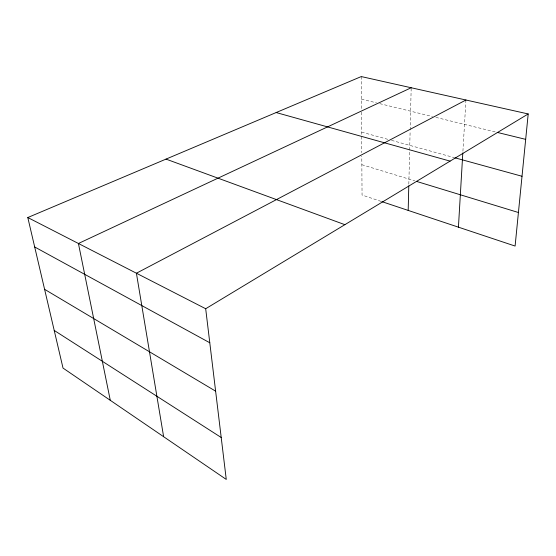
<?xml version="1.0" encoding="UTF-8"?>
<svg xmlns="http://www.w3.org/2000/svg" width="556" height="556" viewBox="0 0 556 556"><rect width="100%" height="100%" fill="white"/><g stroke="black" fill="none" stroke-linecap="round" stroke-linejoin="round"><path stroke-width="0.42" stroke-dasharray="2.78 2.08" d="M408.827 184.161L410.133 130.848M410.154 129.993L411.183 87.751M462.919 151.211L465.942 100.01M361.414 99.149L376.426 102.825M379.762 103.638L432.505 116.551M435.869 117.379L495.507 131.981M361.636 132.126L388.192 139.438M391.514 140.348L454.05 157.563M361.852 164.701L414.755 180.853M380.999 201.355L362.053 195.038L361.796 156.125M361.261 76.568L361.476 108.698M361.504 112.166L361.775 152.698"/><path stroke-width="0.83" d="M408.187 210.418L408.785 185.857M458.429 227.168L462.814 152.942M27.8 217.535L205.685 308.74L226.264 479.432L63.023 368.079L27.8 217.535L361.261 76.568L528.2 113.952L515.099 246.058L381.826 201.626M205.685 308.74L528.2 113.952M465.942 100.01L136.408 273.225L163.624 436.703M411.183 87.751L78.424 243.493L110.283 400.32M497.189 132.391L525.677 139.361M454.884 157.793L522.021 176.273M276.158 112.548L450.103 161.122M416.409 181.36L518.428 212.51M166.015 159.106L344.873 224.68M34.687 246.968L209.786 342.767M44.598 289.322L215.624 391.16M54.217 330.431L221.205 437.502"/></g></svg>
